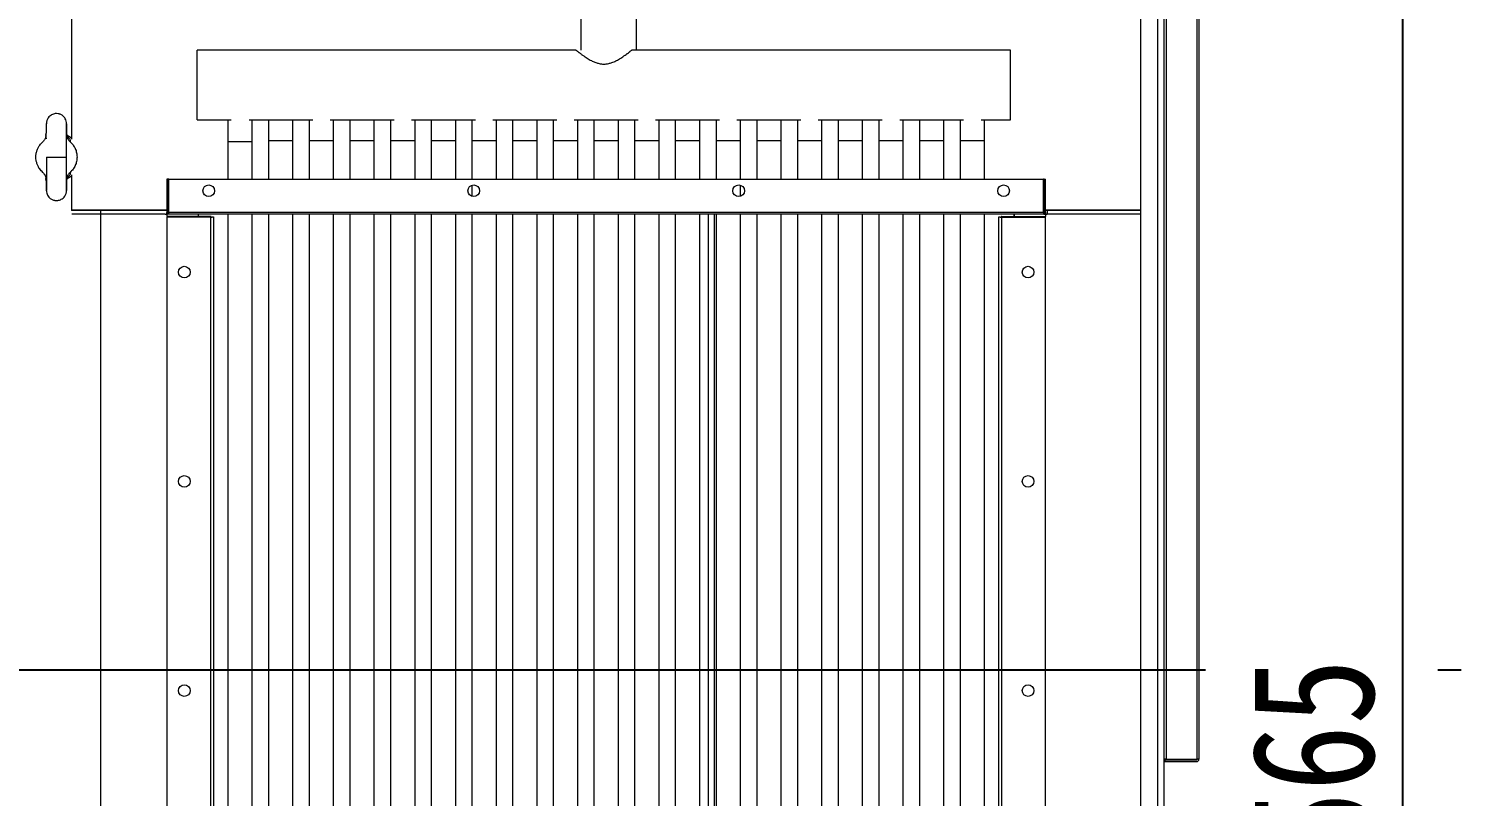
# Model space of a CAD drawing. Extents: x -2187 to 96136, y -11110 to 52208.
# Drawn here: x 43393 to 44629, y 19555 to 20215 of the extents above; entities that cross this region are included whole.
import ezdxf

# ---------------------------------------------------------------- set-up
doc = ezdxf.new("R2010")
doc.units = 0
doc.header["$LTSCALE"] = 1000
doc.header["$MEASUREMENT"] = 0
doc.linetypes.add('ACAD_ISO02W100', pattern=[15, 12, -3])
doc.linetypes.add('DOTE', pattern=[2.42, 2, -0.2, 0.02, -0.2])
doc.layers.add('DOTE', color=14, linetype='DOTE')
doc.layers.add('洗衣房设备', color=4, linetype='Continuous')
doc.styles.add('-宋体', font='', dxfattribs={"width": 0.8})
doc.styles.get('-宋体').set_extended_font_data('SimSun')
doc.dimstyles.new('50', dxfattribs={"dimscale": 30, "dimtxt": 3.5, "dimasz": 1.5, "dimexe": 0.8, "dimexo": 2, "dimgap": 0.8, "dimtad": 1, "dimdec": 0, "dimrnd": 5, "dimzin": 0, "dimdsep": 46, "dimtxsty": '-宋体', "dimblk": 'OBLIQUE', "dimcen": 0.6, "dimdle": 0.8, "dimclrd": 6, "dimclre": 6, "dimclrt": 6, "dimadec": 0, "dimazin": 0, "dimtfac": 1, "dimtdec": 0, "dimtofl": 0, "dimtmove": 2, "dimatfit": 3, "dimldrblk": 'OBLIQUE', "dimfxl": 0, "dimtolj": 1, "dimtzin": 0, "dimarcsym": 0})

# ---------------------------------------------------------------- blocks, each defined once
blk = doc.blocks.new('_OBLIQUE')
at = {"color": 0, "linetype": 'ByBlock'}
blk.add_line((-0.5, -0.5), (0.5, 0.5), dxfattribs=at)
blk = doc.blocks.new('*D111')
at = {"layer": 'Defpoints', "color": 0, "linetype": 'ACAD_ISO02W100', "ltscale": 750}
for p in [(44342.1, 20341.5), (44165.4, 18776.3), (44575.3, 18776.3)]:
    blk.add_point(p, dxfattribs=at)
at = {"layer": '洗衣房设备', "color": 6, "linetype": 'ACAD_ISO02W100', "lineweight": -2, "ltscale": 750}
for p, q in [((44575.3, 20365.5), (44575.3, 18752.3)), ((44402.1, 20341.5), (44599.3, 20341.5)), ((44225.4, 18776.3), (44599.3, 18776.3))]:
    blk.add_line(p, q, dxfattribs=at)
at = {"layer": '洗衣房设备', "color": 6, "linetype": 'ACAD_ISO02W100', "lineweight": -2, "ltscale": 750, "xscale": 45, "yscale": 45, "zscale": 45}
for p, rotation in [((44575.3, 20341.5), 90), ((44575.3, 18776.3), 270)]:
    blk.add_blockref('_OBLIQUE', p, dxfattribs=dict(at, rotation=rotation))
at = {"layer": '洗衣房设备', "color": 6, "linetype": 'ACAD_ISO02W100', "ltscale": 750, "insert": (44498.8, 19558.9), "char_height": 105, "attachment_point": 5, "rotation": 90, "style": '-宋体'}
blk.add_mtext('\\A1;1565', dxfattribs=at)

msp = doc.modelspace()

# ---------------------------------------------------------------- linework, layer by layer
at = {"color": 7, "linetype": 'Continuous', "lineweight": 15}
for p, q in [((43430.097, 20444.501), (43430.097, 20119.831)), ((44350.097, 20058.901), (44350.097, 20444.501)), ((44350.097, 20058.901), (44350.097, 20444.501)), ((44371.997, 20392.601), (44371.997, 19586.401)), ((44371.997, 20392.601), (44371.997, 19586.401)), ((44398.197, 20392.601), (44398.197, 19586.401)), ((44398.197, 20392.601), (44398.197, 19586.401)), ((44400.097, 20392.601), (44400.097, 19586.401)), ((44364.697, 18734.501), (44364.697, 20374.501)), ((44364.697, 18734.501), (44364.697, 20374.501)), ((44370.097, 18734.501), (44370.097, 20374.501)), ((44370.097, 18734.501), (44370.097, 20374.501)), ((43868.274, 20266.501), (43868.274, 20196.501)), ((43916.274, 20196.501), (43916.274, 20266.501)), ((43864.097, 20196.501), (43538.097, 20196.501)), ((43538.097, 20166.501), (43538.097, 20196.501)), ((43864.097, 20196.501), (43538.097, 20196.501)), ((44238.097, 20196.501), (43912.097, 20196.501)), ((44238.097, 20196.501), (43912.097, 20196.501)), ((44238.097, 20166.501), (44238.097, 20196.501)), ((44238.097, 20166.501), (44238.097, 20196.501)), ((43538.097, 20136.501), (43538.097, 20166.501)), ((44238.097, 20136.501), (44238.097, 20166.501)), ((44238.097, 20136.501), (44238.097, 20166.501)), ((43538.097, 20136.501), (43567.372, 20136.501)), ((43564.597, 20136.501), (43564.597, 20117.869)), ((43582.821, 20136.501), (43637.557, 20136.501)), ((43585.597, 20117.869), (43585.597, 20136.501)), ((43599.597, 20136.501), (43599.597, 20118.869)), ((43620.597, 20118.869), (43620.597, 20136.501)), ((43634.597, 20136.501), (43634.597, 20118.869)), ((43652.637, 20136.501), (43707.557, 20136.501)), ((43655.597, 20118.869), (43655.597, 20136.501)), ((43669.597, 20136.501), (43669.597, 20118.869)), ((43690.597, 20118.869), (43690.597, 20136.501)), ((43704.597, 20136.501), (43704.597, 20118.869)), ((43722.637, 20136.501), (43777.557, 20136.501)), ((43725.597, 20118.869), (43725.597, 20136.501)), ((43739.597, 20136.501), (43739.597, 20118.869)), ((43760.597, 20118.869), (43760.597, 20136.501)), ((43774.597, 20136.501), (43774.597, 20118.869)), ((43792.637, 20136.501), (43847.557, 20136.501)), ((43795.597, 20118.869), (43795.597, 20136.501)), ((43809.597, 20136.501), (43809.597, 20118.869)), ((43830.597, 20118.869), (43830.597, 20136.501)), ((43844.597, 20136.501), (43844.597, 20118.869)), ((43862.637, 20136.501), (43917.557, 20136.501)), ((43862.637, 20136.501), (43917.557, 20136.501)), ((43865.597, 20118.869), (43865.597, 20136.501)), ((43865.597, 20118.869), (43865.597, 20136.501)), ((43879.597, 20136.501), (43879.597, 20118.869)), ((43879.597, 20136.501), (43879.597, 20118.869)), ((43900.597, 20118.869), (43900.597, 20136.501)), ((43900.597, 20118.869), (43900.597, 20136.501)), ((43914.597, 20136.501), (43914.597, 20118.869)), ((43914.597, 20136.501), (43914.597, 20118.869)), ((43932.637, 20136.501), (43987.557, 20136.501)), ((43932.637, 20136.501), (43987.557, 20136.501)), ((43935.597, 20118.869), (43935.597, 20136.501)), ((43935.597, 20118.869), (43935.597, 20136.501)), ((43949.597, 20136.501), (43949.597, 20118.869)), ((43949.597, 20136.501), (43949.597, 20118.869)), ((43970.597, 20118.869), (43970.597, 20136.501)), ((43970.597, 20118.869), (43970.597, 20136.501)), ((43984.597, 20136.501), (43984.597, 20118.869)), ((43984.597, 20136.501), (43984.597, 20118.869)), ((44002.637, 20136.501), (44057.557, 20136.501)), ((44002.637, 20136.501), (44057.557, 20136.501)), ((44005.597, 20118.869), (44005.597, 20136.501)), ((44005.597, 20118.869), (44005.597, 20136.501)), ((44019.597, 20136.501), (44019.597, 20118.869)), ((44019.597, 20136.501), (44019.597, 20118.869)), ((44040.597, 20118.869), (44040.597, 20136.501)), ((44040.597, 20118.869), (44040.597, 20136.501)), ((44054.597, 20136.501), (44054.597, 20118.869)), ((44054.597, 20136.501), (44054.597, 20118.869)), ((44072.637, 20136.501), (44127.557, 20136.501)), ((44072.637, 20136.501), (44127.557, 20136.501)), ((44075.597, 20118.869), (44075.597, 20136.501)), ((44075.597, 20118.869), (44075.597, 20136.501)), ((44089.597, 20136.501), (44089.597, 20118.869)), ((44089.597, 20136.501), (44089.597, 20118.869)), ((44110.597, 20118.869), (44110.597, 20136.501)), ((44110.597, 20118.869), (44110.597, 20136.501)), ((44124.597, 20136.501), (44124.597, 20118.869)), ((44124.597, 20136.501), (44124.597, 20118.869)), ((44142.637, 20136.501), (44197.557, 20136.501)), ((44142.637, 20136.501), (44197.557, 20136.501)), ((44145.597, 20118.869), (44145.597, 20136.501)), ((44145.597, 20118.869), (44145.597, 20136.501)), ((44159.597, 20136.501), (44159.597, 20118.869)), ((44159.597, 20136.501), (44159.597, 20118.869)), ((44180.597, 20118.869), (44180.597, 20136.501)), ((44180.597, 20118.869), (44180.597, 20136.501)), ((44194.597, 20136.501), (44194.597, 20118.869)), ((44194.597, 20136.501), (44194.597, 20118.869)), ((44212.637, 20136.501), (44238.097, 20136.501)), ((44212.637, 20136.501), (44238.097, 20136.501)), ((44215.597, 20118.869), (44215.597, 20136.501)), ((44215.597, 20118.869), (44215.597, 20136.501)), ((43408.499, 20132.608), (43408.407, 20133.175)), ((43425.786, 20133.175), (43425.734, 20132.792)), ((43425.952, 20124.008), (43425.873, 20124.097)), ((43564.597, 20117.869), (43564.597, 20085.501)), ((43585.597, 20085.501), (43585.597, 20117.869)), ((43599.597, 20118.869), (43599.597, 20085.501)), ((43620.597, 20085.501), (43620.597, 20118.869)), ((43634.597, 20118.869), (43634.597, 20085.501)), ((43655.597, 20085.501), (43655.597, 20118.869)), ((43669.597, 20118.869), (43669.597, 20085.501)), ((43690.597, 20085.501), (43690.597, 20118.869)), ((43704.597, 20118.869), (43704.597, 20085.501)), ((43725.597, 20085.501), (43725.597, 20118.869)), ((43739.597, 20118.869), (43739.597, 20085.501)), ((43760.597, 20085.501), (43760.597, 20118.869)), ((43774.597, 20118.869), (43774.597, 20085.501)), ((43795.597, 20085.501), (43795.597, 20118.869)), ((43809.597, 20118.869), (43809.597, 20085.501)), ((43830.597, 20085.501), (43830.597, 20118.869)), ((43844.597, 20118.869), (43844.597, 20085.501)), ((43865.597, 20085.501), (43865.597, 20118.869)), ((43865.597, 20085.501), (43865.597, 20118.869)), ((43879.597, 20118.869), (43879.597, 20085.501)), ((43879.597, 20118.869), (43879.597, 20085.501)), ((43900.597, 20085.501), (43900.597, 20118.869)), ((43900.597, 20085.501), (43900.597, 20118.869)), ((43914.597, 20118.869), (43914.597, 20085.501)), ((43914.597, 20118.869), (43914.597, 20085.501)), ((43935.597, 20085.501), (43935.597, 20118.869)), ((43935.597, 20085.501), (43935.597, 20118.869)), ((43949.597, 20118.869), (43949.597, 20085.501)), ((43949.597, 20118.869), (43949.597, 20085.501)), ((43970.597, 20085.501), (43970.597, 20118.869)), ((43970.597, 20085.501), (43970.597, 20118.869)), ((43984.597, 20118.869), (43984.597, 20085.501)), ((43984.597, 20118.869), (43984.597, 20085.501)), ((44005.597, 20085.501), (44005.597, 20118.869)), ((44005.597, 20085.501), (44005.597, 20118.869)), ((44019.597, 20118.869), (44019.597, 20085.501)), ((44019.597, 20118.869), (44019.597, 20085.501)), ((44040.597, 20085.501), (44040.597, 20118.869)), ((44040.597, 20085.501), (44040.597, 20118.869)), ((44054.597, 20118.869), (44054.597, 20085.501)), ((44054.597, 20118.869), (44054.597, 20085.501)), ((44075.597, 20085.501), (44075.597, 20118.869)), ((44075.597, 20085.501), (44075.597, 20118.869)), ((44089.597, 20118.869), (44089.597, 20085.501)), ((44089.597, 20118.869), (44089.597, 20085.501)), ((44110.597, 20085.501), (44110.597, 20118.869)), ((44110.597, 20085.501), (44110.597, 20118.869)), ((44124.597, 20118.869), (44124.597, 20085.501)), ((44124.597, 20118.869), (44124.597, 20085.501)), ((44145.597, 20085.501), (44145.597, 20118.869)), ((44145.597, 20085.501), (44145.597, 20118.869)), ((44159.597, 20118.869), (44159.597, 20085.501)), ((44159.597, 20118.869), (44159.597, 20085.501)), ((44180.597, 20085.501), (44180.597, 20118.869)), ((44180.597, 20085.501), (44180.597, 20118.869)), ((44194.597, 20118.869), (44194.597, 20085.501)), ((44194.597, 20118.869), (44194.597, 20085.501)), ((44215.597, 20085.501), (44215.597, 20118.869)), ((44215.597, 20085.501), (44215.597, 20118.869)), ((43430.097, 20089.171), (43430.097, 20058.901)), ((43408.047, 20085.125), (43408.053, 20084.873)), ((43408.407, 20075.828), (43408.459, 20076.203)), ((43425.725, 20076.208), (43425.786, 20075.828)), ((43512.097, 20085.501), (43512.097, 20056.901)), ((43513.097, 20085.501), (43512.097, 20085.501)), ((43513.097, 20056.901), (43513.097, 20085.501)), ((43513.804, 20085.501), (43513.097, 20085.501)), ((43513.804, 20085.501), (44266.39, 20085.501)), ((43513.804, 20056.901), (43513.804, 20085.501)), ((43513.804, 20085.501), (44266.39, 20085.501)), ((43774.597, 20080.271), (43774.597, 20070.732)), ((44005.597, 20070.732), (44005.597, 20080.271)), ((44005.597, 20070.732), (44005.597, 20080.271)), ((44266.39, 20056.901), (44266.39, 20085.501)), ((44267.097, 20085.501), (44266.39, 20085.501)), ((44266.39, 20056.901), (44266.39, 20085.501)), ((44267.097, 20085.501), (44266.39, 20085.501)), ((44267.097, 20085.501), (44268.097, 20085.501)), ((44267.097, 20056.901), (44267.097, 20085.501)), ((44267.097, 20085.501), (44268.097, 20085.501)), ((44267.097, 20056.901), (44267.097, 20085.501)), ((44268.097, 20056.901), (44268.097, 20085.501)), ((44268.097, 20056.901), (44268.097, 20085.501)), ((43510.597, 20058.501), (43430.263, 20058.501)), ((43510.597, 20055.501), (43430.263, 20055.501)), ((43455.097, 20058.501), (43455.097, 19055.501)), ((43512.097, 20058.501), (43510.597, 20058.501)), ((43510.597, 20055.501), (43512.097, 20055.501)), ((43512.097, 20055.501), (43512.097, 20056.901)), ((43513.497, 20055.501), (43512.097, 20055.501)), ((43512.097, 20055.501), (43512.097, 20053.501)), ((43549.697, 20053.501), (43512.097, 20053.501)), ((43549.697, 20052.794), (43512.097, 20052.794)), ((43512.097, 20052.794), (43512.097, 19058.208)), ((43513.746, 20056.501), (43513.497, 20056.501)), ((44266.697, 20055.501), (43513.497, 20055.501)), ((44266.697, 20055.501), (43513.497, 20055.501)), ((44266.39, 20056.901), (43513.804, 20056.901)), ((44266.39, 20056.901), (43513.804, 20056.901)), ((43539.097, 20055.501), (43539.097, 20052.794)), ((43549.697, 20052.794), (43549.697, 19058.208)), ((43550.097, 20053.101), (43550.097, 20052.828)), ((43552.097, 20053.101), (43552.097, 19057.901)), ((43564.597, 20055.501), (43564.597, 19055.501)), ((43585.597, 19055.501), (43585.597, 20055.501)), ((43599.597, 20055.501), (43599.597, 19056.501)), ((43620.597, 19056.501), (43620.597, 20055.501)), ((43634.597, 20055.501), (43634.597, 19056.501)), ((43655.597, 19056.501), (43655.597, 20055.501)), ((43669.597, 20055.501), (43669.597, 19056.501)), ((43690.597, 19056.501), (43690.597, 20055.501)), ((43704.597, 20055.501), (43704.597, 19056.501)), ((43725.597, 19056.501), (43725.597, 20055.501)), ((43739.597, 20055.501), (43739.597, 19056.501)), ((43760.597, 19056.501), (43760.597, 20055.501)), ((43774.597, 20055.501), (43774.597, 19056.501)), ((43795.597, 19056.501), (43795.597, 20055.501)), ((43809.597, 20055.501), (43809.597, 19056.501)), ((43830.597, 19056.501), (43830.597, 20055.501)), ((43844.597, 20055.501), (43844.597, 19056.501)), ((43865.597, 19056.501), (43865.597, 20055.501)), ((43865.597, 19056.501), (43865.597, 20055.501)), ((43879.597, 20055.501), (43879.597, 19056.501)), ((43879.597, 20055.501), (43879.597, 19056.501)), ((43900.597, 19056.501), (43900.597, 20055.501)), ((43900.597, 19056.501), (43900.597, 20055.501)), ((43914.597, 20055.501), (43914.597, 19056.501)), ((43914.597, 20055.501), (43914.597, 19056.501)), ((43935.597, 19056.501), (43935.597, 20055.501)), ((43935.597, 19056.501), (43935.597, 20055.501)), ((43949.597, 20055.501), (43949.597, 19056.501)), ((43949.597, 20055.501), (43949.597, 19056.501)), ((43970.597, 19056.501), (43970.597, 20055.501)), ((43970.597, 19056.501), (43970.597, 20055.501)), ((43977.894, 20055.501), (43977.894, 19055.501)), ((43977.894, 20055.501), (43977.894, 19055.501)), ((43983.424, 19055.501), (43983.424, 20055.501)), ((43983.424, 19055.501), (43983.424, 20055.501)), ((43984.597, 20055.501), (43984.597, 19056.501)), ((43984.597, 20055.501), (43984.597, 19056.501)), ((44005.597, 19056.501), (44005.597, 20055.501)), ((44005.597, 19056.501), (44005.597, 20055.501)), ((44019.597, 20055.501), (44019.597, 19056.501)), ((44019.597, 20055.501), (44019.597, 19056.501)), ((44040.597, 19056.501), (44040.597, 20055.501)), ((44040.597, 19056.501), (44040.597, 20055.501)), ((44054.597, 20055.501), (44054.597, 19056.501)), ((44054.597, 20055.501), (44054.597, 19056.501)), ((44075.597, 19056.501), (44075.597, 20055.501)), ((44075.597, 19056.501), (44075.597, 20055.501)), ((44089.597, 20055.501), (44089.597, 19056.501)), ((44089.597, 20055.501), (44089.597, 19056.501)), ((44110.597, 19056.501), (44110.597, 20055.501)), ((44110.597, 19056.501), (44110.597, 20055.501)), ((44124.597, 20055.501), (44124.597, 19056.501)), ((44124.597, 20055.501), (44124.597, 19056.501)), ((44145.597, 19056.501), (44145.597, 20055.501)), ((44145.597, 19056.501), (44145.597, 20055.501)), ((44159.597, 20055.501), (44159.597, 19056.501)), ((44159.597, 20055.501), (44159.597, 19056.501)), ((44180.597, 19056.501), (44180.597, 20055.501)), ((44180.597, 19056.501), (44180.597, 20055.501)), ((44194.597, 20055.501), (44194.597, 19056.501)), ((44194.597, 20055.501), (44194.597, 19056.501)), ((44215.597, 19056.501), (44215.597, 20055.501)), ((44215.597, 19056.501), (44215.597, 20055.501)), ((44228.097, 19057.901), (44228.097, 20053.101)), ((44228.097, 19057.901), (44228.097, 20053.101)), ((44230.097, 20052.828), (44230.097, 20053.101)), ((44230.097, 20052.828), (44230.097, 20053.101)), ((44230.497, 20053.501), (44268.097, 20053.501)), ((44230.497, 20053.501), (44268.097, 20053.501)), ((44230.497, 19058.208), (44230.497, 20052.794)), ((44230.497, 20052.794), (44268.097, 20052.794)), ((44230.497, 20052.794), (44268.097, 20052.794)), ((44230.497, 19058.208), (44230.497, 20052.794)), ((44241.097, 20052.794), (44241.097, 20055.501)), ((44241.097, 20052.794), (44241.097, 20055.501)), ((44241.497, 20052.794), (44241.497, 20055.501)), ((44241.497, 20052.794), (44241.497, 20055.501)), ((44266.697, 20056.501), (44266.447, 20056.501)), ((44266.697, 20056.501), (44266.447, 20056.501)), ((44266.697, 20055.501), (44268.097, 20055.501)), ((44266.697, 20055.501), (44268.097, 20055.501)), ((44268.097, 20056.901), (44267.097, 20056.901)), ((44268.097, 20056.901), (44267.097, 20056.901)), ((44269.597, 20058.501), (44268.097, 20058.501)), ((44269.597, 20058.501), (44268.097, 20058.501)), ((44268.097, 20056.901), (44268.097, 20055.501)), ((44268.097, 20056.901), (44268.097, 20055.501)), ((44268.097, 20055.501), (44268.097, 20053.501)), ((44268.097, 20055.501), (44269.597, 20055.501)), ((44268.097, 20055.501), (44268.097, 20053.501)), ((44268.097, 20055.501), (44269.597, 20055.501)), ((44268.097, 20052.794), (44268.097, 20053.501)), ((44268.097, 20052.794), (44268.097, 20053.501)), ((44268.097, 19058.208), (44268.097, 20052.794)), ((44268.097, 19058.208), (44268.097, 20052.794)), ((44349.93, 20058.501), (44269.597, 20058.501)), ((44269.597, 20058.501), (44269.597, 20055.501)), ((44349.93, 20058.501), (44269.597, 20058.501)), ((44269.597, 20058.501), (44269.597, 20055.501)), ((44349.93, 20055.501), (44269.597, 20055.501)), ((44349.93, 20055.501), (44269.597, 20055.501)), ((44349.93, 20058.501), (44349.93, 20055.501)), ((44349.93, 20058.501), (44349.93, 20055.501)), ((44350.097, 20055.501), (44349.93, 20055.501)), ((44350.097, 20055.501), (44349.93, 20055.501)), ((44350.097, 19055.501), (44350.097, 20055.501)), ((44350.097, 19055.501), (44350.097, 20055.501)), ((44371.997, 19586.401), (44370.097, 19586.401)), ((44371.997, 19586.401), (44370.097, 19586.401)), ((44370.097, 19586.001), (44398.197, 19586.001)), ((44370.097, 19586.001), (44398.197, 19586.001)), ((44370.097, 19584.501), (44398.197, 19584.501)), ((44370.097, 19584.501), (44398.197, 19584.501)), ((44371.997, 19586.401), (44398.197, 19586.401)), ((44371.997, 19586.401), (44398.197, 19586.401)), ((44400.097, 19586.401), (44398.197, 19586.401)), ((44400.097, 19586.401), (44398.197, 19586.401))]:
    msp.add_line(p, q, dxfattribs=at)
at = {"color": 8, "linetype": 'Continuous', "lineweight": 15}
for p, q in [((43564.597, 20117.869), (43575.097, 20117.869)), ((43575.097, 20117.869), (43585.597, 20117.869)), ((43599.597, 20118.869), (43610.097, 20118.869)), ((43610.097, 20118.869), (43620.597, 20118.869)), ((43634.597, 20118.869), (43645.097, 20118.869)), ((43645.097, 20118.869), (43655.597, 20118.869)), ((43669.597, 20118.869), (43680.097, 20118.869)), ((43680.097, 20118.869), (43690.597, 20118.869)), ((43704.597, 20118.869), (43715.097, 20118.869)), ((43715.097, 20118.869), (43725.597, 20118.869)), ((43739.597, 20118.869), (43750.097, 20118.869)), ((43750.097, 20118.869), (43760.597, 20118.869)), ((43774.597, 20118.869), (43785.097, 20118.869)), ((43785.097, 20118.869), (43795.597, 20118.869)), ((43809.597, 20118.869), (43820.097, 20118.869)), ((43820.097, 20118.869), (43830.597, 20118.869)), ((43844.597, 20118.869), (43855.097, 20118.869)), ((43855.097, 20118.869), (43865.597, 20118.869)), ((43855.097, 20118.869), (43865.597, 20118.869)), ((43879.597, 20118.869), (43890.097, 20118.869)), ((43879.597, 20118.869), (43890.097, 20118.869)), ((43890.097, 20118.869), (43900.597, 20118.869)), ((43890.097, 20118.869), (43900.597, 20118.869)), ((43914.597, 20118.869), (43925.097, 20118.869)), ((43914.597, 20118.869), (43925.097, 20118.869)), ((43925.097, 20118.869), (43935.597, 20118.869)), ((43925.097, 20118.869), (43935.597, 20118.869)), ((43949.597, 20118.869), (43960.097, 20118.869)), ((43949.597, 20118.869), (43960.097, 20118.869)), ((43960.097, 20118.869), (43970.597, 20118.869)), ((43960.097, 20118.869), (43970.597, 20118.869)), ((43984.597, 20118.869), (43995.097, 20118.869)), ((43984.597, 20118.869), (43995.097, 20118.869)), ((43995.097, 20118.869), (44005.597, 20118.869)), ((43995.097, 20118.869), (44005.597, 20118.869)), ((44019.597, 20118.869), (44030.097, 20118.869)), ((44019.597, 20118.869), (44030.097, 20118.869)), ((44030.097, 20118.869), (44040.597, 20118.869)), ((44030.097, 20118.869), (44040.597, 20118.869)), ((44054.597, 20118.869), (44065.097, 20118.869)), ((44054.597, 20118.869), (44065.097, 20118.869)), ((44065.097, 20118.869), (44075.597, 20118.869)), ((44065.097, 20118.869), (44075.597, 20118.869)), ((44089.597, 20118.869), (44100.097, 20118.869)), ((44089.597, 20118.869), (44100.097, 20118.869)), ((44100.097, 20118.869), (44110.597, 20118.869)), ((44100.097, 20118.869), (44110.597, 20118.869)), ((44124.597, 20118.869), (44135.097, 20118.869)), ((44124.597, 20118.869), (44135.097, 20118.869)), ((44135.097, 20118.869), (44145.597, 20118.869)), ((44135.097, 20118.869), (44145.597, 20118.869)), ((44159.597, 20118.869), (44170.097, 20118.869)), ((44159.597, 20118.869), (44170.097, 20118.869)), ((44170.097, 20118.869), (44180.597, 20118.869)), ((44170.097, 20118.869), (44180.597, 20118.869)), ((44194.597, 20118.869), (44205.097, 20118.869)), ((44194.597, 20118.869), (44205.097, 20118.869)), ((44205.097, 20118.869), (44215.597, 20118.869)), ((44205.097, 20118.869), (44215.597, 20118.869)), ((43512.097, 20058.901), (43430.097, 20058.901)), ((43513.804, 20058.901), (43512.097, 20058.901)), ((44267.097, 20058.901), (44266.39, 20058.901)), ((44267.097, 20058.901), (44266.39, 20058.901)), ((44350.097, 20058.901), (44268.097, 20058.901)), ((44350.097, 20058.901), (44268.097, 20058.901))]:
    msp.add_line(p, q, dxfattribs=at)
at = {"color": 7, "linetype": 'Continuous', "lineweight": 15}
for centre in [(43548.097, 20075.501), (43776.097, 20075.501), (44004.097, 20075.501), (44004.097, 20075.501), (44232.097, 20075.501), (44232.097, 20075.501), (43527.097, 20005.501), (44253.097, 20005.501), (44253.097, 20005.501), (43527.097, 19825.501), (44253.097, 19825.501), (44253.097, 19825.501), (43527.097, 19645.501), (44253.097, 19645.501), (44253.097, 19645.501)]:
    msp.add_circle(centre, 5, dxfattribs=at)
for centre, radius, start, end in [((43417.097, 20104.501), 20.64, 50.961752, 63.287183), ((43417.097, 20104.501), 20.64, 296.623254, 309.038248), ((44371.997, 19586.401), 1.9, 180, 270), ((44371.997, 19586.401), 1.9, 180, 270), ((44398.197, 19586.401), 1.9, 270, 0), ((44398.197, 19586.401), 0.4, 270, 0), ((44398.197, 19586.401), 1.9, 270, 0), ((44398.197, 19586.401), 0.4, 270, 0)]:
    msp.add_arc(centre, radius, start, end, dxfattribs=at)
for points, knots in [([(43864.108, 20196.492), (43864.11, 20196.49), (43864.117, 20196.485), (43864.403, 20196.257), (43864.983, 20195.796), (43865.649, 20195.273), (43866.261, 20194.798), (43866.909, 20194.301), (43867.715, 20193.691), (43868.696, 20192.962), (43869.738, 20192.209), (43870.829, 20191.44), (43872.64, 20190.206), (43874.843, 20188.815), (43877.213, 20187.518), (43879.322, 20186.493), (43881.268, 20185.714), (43883.338, 20185.099), (43885.041, 20184.725), (43886.9, 20184.51), (43888.559, 20184.487), (43890.328, 20184.607), (43892.479, 20184.972), (43894.776, 20185.662), (43896.748, 20186.454), (43898.327, 20187.192), (43899.918, 20188.021), (43902.409, 20189.454), (43904.65, 20190.937), (43906.627, 20192.33), (43907.643, 20193.07), (43908.796, 20193.929), (43909.644, 20194.576), (43910.57, 20195.293), (43911.391, 20195.938), (43912.004, 20196.427), (43912.06, 20196.472), (43912.083, 20196.49)], [0, 0, 0, 0, 0.015471655, 0.052918883, 0.087263804, 0.112313691, 0.132533324, 0.148691369, 0.170307148, 0.197750958, 0.219863848, 0.239364947, 0.265451473, 0.325242075, 0.354581631, 0.37831383, 0.42044704, 0.436751933, 0.461505949, 0.486704568, 0.50708078, 0.523689587, 0.553323104, 0.589366955, 0.615761181, 0.637058435, 0.659578336, 0.689742762, 0.759349442, 0.782058413, 0.812482262, 0.828043846, 0.867239434, 0.883362976, 0.919459447, 0.96711428, 1, 1, 1, 1]), ([(43864.108, 20196.492), (43864.11, 20196.49), (43864.117, 20196.485), (43864.403, 20196.257), (43864.983, 20195.796), (43865.649, 20195.273), (43866.261, 20194.798), (43866.909, 20194.301), (43867.715, 20193.691), (43868.696, 20192.962), (43869.738, 20192.209), (43870.829, 20191.44), (43872.64, 20190.206), (43874.843, 20188.815), (43877.213, 20187.518), (43879.322, 20186.493), (43881.268, 20185.714), (43883.338, 20185.099), (43885.041, 20184.725), (43886.9, 20184.51), (43888.559, 20184.487), (43890.328, 20184.607), (43892.479, 20184.972), (43894.776, 20185.662), (43896.748, 20186.454), (43898.327, 20187.192), (43899.918, 20188.021), (43902.409, 20189.454), (43904.65, 20190.937), (43906.627, 20192.33), (43907.643, 20193.07), (43908.796, 20193.929), (43909.644, 20194.576), (43910.57, 20195.293), (43911.391, 20195.938), (43912.004, 20196.427), (43912.06, 20196.472), (43912.083, 20196.49)], [0, 0, 0, 0, 0.01547166, 0.05291888, 0.0872638, 0.11231369, 0.13253332, 0.14869137, 0.17030715, 0.19775096, 0.21986385, 0.23936495, 0.26545147, 0.32524207, 0.35458163, 0.37831383, 0.42044704, 0.43675193, 0.46150595, 0.48670457, 0.50708078, 0.52368959, 0.5533231, 0.58936695, 0.61576118, 0.63705844, 0.65957834, 0.68974276, 0.75934944, 0.78205841, 0.81248226, 0.82804385, 0.86723943, 0.88336298, 0.91945945, 0.96711428, 1, 1, 1, 1]), ([(43425.808, 20133.168), (43425.745, 20133.949), (43425.623, 20135.43), (43424.804, 20137.381), (43423.749, 20138.902), (43422.293, 20140.285), (43420.777, 20141.156), (43419.358, 20141.62), (43417.948, 20141.917), (43416.311, 20141.942), (43414.46, 20141.544), (43412.859, 20140.869), (43411.245, 20139.749), (43409.78, 20138.088), (43408.641, 20135.839), (43408.473, 20134.089), (43408.385, 20133.168)], [0, 0, 0, 0, 0.085495827, 0.162273051, 0.229550631, 0.288254135, 0.382433281, 0.418683907, 0.4513623, 0.539575058, 0.595125866, 0.658195153, 0.729214182, 0.809048369, 0.8994913, 1, 1, 1, 1]), ([(43408.054, 20123.884), (43407.968, 20122.946), (43407.796, 20121.068), (43406.635, 20118.981), (43405.661, 20118.021), (43405.354, 20117.718)], [0, 0, 0, 0, 0.40606661, 0.81279918, 1, 1, 1, 1]), ([(43408.047, 20123.842), (43408.046, 20123.842), (43408.043, 20123.847), (43408.049, 20123.867), (43408.054, 20123.884)], [0, 0, 0, 0, 0.12069351, 1, 1, 1, 1]), ([(43408.406, 20133.593), (43408.392, 20133.511), (43408.364, 20133.355), (43408.314, 20132.372), (43408.261, 20131.067), (43408.205, 20129.405), (43408.145, 20127.454), (43408.093, 20125.622), (43408.063, 20124.487), (43408.053, 20124.13)], [0, 0, 0, 0, 0.18642199, 0.35713848, 0.51163018, 0.64959478, 0.80824731, 0.93966262, 1, 1, 1, 1]), ([(43408.46, 20120.246), (43408.409, 20120.458), (43408.119, 20121.646), (43408.083, 20122.874), (43408.054, 20123.884)], [0, 0, 0, 0, 0.17818494, 1, 1, 1, 1]), ([(43425.796, 20104.501), (43425.791, 20105.791), (43425.78, 20108.227), (43425.766, 20111.618), (43425.754, 20114.529), (43425.743, 20117.201), (43425.735, 20119.559), (43425.728, 20121.596), (43425.724, 20123.385), (43425.72, 20125.215), (43425.718, 20127.237), (43425.72, 20129.088), (43425.726, 20130.647), (43425.738, 20131.834), (43425.755, 20132.662), (43425.774, 20132.735), (43425.783, 20132.771)], [0, 0, 0, 0, 0.08711226, 0.1644653, 0.23294256, 0.2930756, 0.36079161, 0.4146856, 0.45950665, 0.51559644, 0.58553452, 0.66974035, 0.74275285, 0.82426232, 0.91401683, 1, 1, 1, 1]), ([(43426.139, 20123.883), (43426.111, 20122.807), (43426.079, 20121.57), (43425.773, 20120.38), (43425.733, 20120.226)], [0, 0, 0, 0, 0.87003908, 1, 1, 1, 1]), ([(43426.14, 20124.123), (43426.124, 20124.726), (43426.081, 20126.34), (43426.019, 20128.437), (43425.954, 20130.47), (43425.893, 20132.072), (43425.835, 20133.298), (43425.803, 20133.492), (43425.787, 20133.593)], [0, 0, 0, 0, 0.10323851, 0.27591403, 0.42756676, 0.59908122, 0.79014648, 1, 1, 1, 1]), ([(43428.84, 20117.718), (43428.494, 20118.064), (43427.509, 20119.052), (43426.393, 20121.156), (43426.224, 20122.974), (43426.139, 20123.883)], [0, 0, 0, 0, 0.21224076, 0.60569311, 1, 1, 1, 1]), ([(43405.354, 20091.284), (43404.418, 20092.228), (43402.845, 20093.817), (43401.242, 20096.533), (43400.199, 20099.059), (43399.562, 20101.74), (43399.344, 20104.501), (43399.564, 20107.262), (43400.198, 20109.943), (43401.242, 20112.469), (43402.845, 20115.185), (43404.419, 20116.774), (43405.354, 20117.718)], [0, 0, 0, 0, 0.13310288, 0.22398067, 0.31519163, 0.40729877, 0.50000198, 0.59270974, 0.68481322, 0.77602053, 0.8668931, 1, 1, 1, 1]), ([(43426.417, 20122.152), (43426.688, 20121.933), (43427.43, 20121.333), (43428.208, 20120.365), (43428.793, 20119.376), (43429.023, 20118.587), (43429.007, 20118.053), (43428.887, 20117.813), (43428.84, 20117.718)], [0, 0, 0, 0, 0.112941171, 0.309684449, 0.50658463, 0.692303236, 0.878189839, 1, 1, 1, 1]), ([(43408.397, 20104.501), (43408.405, 20102.77), (43408.419, 20099.297), (43408.441, 20094.234), (43408.459, 20089.457), (43408.472, 20085.109), (43408.477, 20081.369), (43408.471, 20078.456), (43408.453, 20076.922), (43408.431, 20076.276), (43408.417, 20076.237), (43408.41, 20076.219)], [0, 0, 0, 0, 0.11686979, 0.23441844, 0.35366112, 0.47539447, 0.60080404, 0.7315924, 0.86825744, 0.93842541, 1, 1, 1, 1]), ([(43425.783, 20076.232), (43425.774, 20076.268), (43425.755, 20076.341), (43425.738, 20077.169), (43425.726, 20078.355), (43425.72, 20079.915), (43425.718, 20081.765), (43425.72, 20083.787), (43425.724, 20085.618), (43425.728, 20087.406), (43425.735, 20089.443), (43425.743, 20091.802), (43425.754, 20094.474), (43425.766, 20097.384), (43425.78, 20100.775), (43425.791, 20103.211), (43425.796, 20104.501)], [0, 0, 0, 0, 0.08598317, 0.17573768, 0.25724715, 0.33025965, 0.41446548, 0.48440356, 0.54049335, 0.5853144, 0.63920839, 0.7069244, 0.76705744, 0.8355347, 0.91288774, 1, 1, 1, 1]), ([(43405.354, 20091.284), (43405.699, 20090.938), (43406.685, 20089.95), (43407.801, 20087.846), (43407.97, 20086.029), (43408.054, 20085.119)], [0, 0, 0, 0, 0.212261497, 0.605703539, 1, 1, 1, 1]), ([(43408.054, 20085.119), (43408.083, 20086.196), (43408.115, 20087.433), (43408.421, 20088.623), (43408.461, 20088.777)], [0, 0, 0, 0, 0.87087887, 1, 1, 1, 1]), ([(43425.733, 20088.796), (43425.768, 20088.66), (43426.076, 20087.464), (43426.109, 20086.221), (43426.139, 20085.119)], [0, 0, 0, 0, 0.11365834, 1, 1, 1, 1]), ([(43426.139, 20085.119), (43426.225, 20086.057), (43426.398, 20087.935), (43427.558, 20090.022), (43428.533, 20090.982), (43428.84, 20091.284)], [0, 0, 0, 0, 0.40610191, 0.81286954, 1, 1, 1, 1]), ([(43428.84, 20091.284), (43428.873, 20091.222), (43429.054, 20090.884), (43428.991, 20089.978), (43428.175, 20088.381), (43426.909, 20087.319), (43426.432, 20086.918)], [0, 0, 0, 0, 0.08217598, 0.44885612, 0.79238281, 1, 1, 1, 1]), ([(43408.054, 20085.119), (43408.052, 20085.125), (43408.046, 20085.145), (43408.059, 20085.134), (43408.068, 20085.126)], [0, 0, 0, 0, 0.31725746, 1, 1, 1, 1]), ([(43408.053, 20084.873), (43408.063, 20084.515), (43408.093, 20083.381), (43408.145, 20081.548), (43408.205, 20079.598), (43408.261, 20077.935), (43408.314, 20076.63), (43408.364, 20075.647), (43408.392, 20075.491), (43408.406, 20075.41)], [0, 0, 0, 0, 0.0603393, 0.19175434, 0.35040655, 0.48837087, 0.64286225, 0.81357839, 1, 1, 1, 1]), ([(43408.385, 20075.834), (43408.449, 20075.054), (43408.57, 20073.573), (43409.389, 20071.622), (43410.444, 20070.101), (43411.9, 20068.718), (43413.416, 20067.847), (43414.835, 20067.382), (43416.245, 20067.086), (43417.882, 20067.061), (43419.733, 20067.459), (43421.334, 20068.134), (43422.949, 20069.253), (43424.413, 20070.914), (43425.552, 20073.163), (43425.72, 20074.913), (43425.808, 20075.834)], [0, 0, 0, 0, 0.08548874, 0.16227639, 0.22954521, 0.28824654, 0.38243623, 0.41869346, 0.45137004, 0.53958142, 0.59513432, 0.65819211, 0.72920617, 0.80905438, 0.89948293, 1, 1, 1, 1]), ([(43425.787, 20075.41), (43425.803, 20075.511), (43425.835, 20075.704), (43425.893, 20076.93), (43425.954, 20078.532), (43426.019, 20080.565), (43426.081, 20082.663), (43426.124, 20084.276), (43426.14, 20084.88)], [0, 0, 0, 0, 0.20985373, 0.40091917, 0.5724338, 0.72408668, 0.89676237, 1, 1, 1, 1]), ([(43426.145, 20085.158), (43426.146, 20085.159), (43426.162, 20085.173), (43426.15, 20085.145), (43426.139, 20085.119)], [0, 0, 0, 0, 0.0597837, 1, 1, 1, 1])]:
    msp.add_open_spline(points, degree=3, knots=knots, dxfattribs=at)
for points in [[(43428.84, 20117.718), (43429.719, 20116.835), (43431.478, 20115.068), (43433.338, 20111.793), (43434.515, 20108.235), (43434.908, 20104.501), (43434.515, 20100.767), (43433.338, 20097.21), (43431.478, 20093.934), (43429.719, 20092.168), (43428.84, 20091.284)], [(43430.097, 20058.901), (43430.111, 20058.849), (43430.138, 20058.744), (43430.18, 20058.612), (43430.222, 20058.519), (43430.249, 20058.507), (43430.263, 20058.501)], [(43512.097, 20056.901), (43512.118, 20056.718), (43512.16, 20056.351), (43512.484, 20055.888), (43512.946, 20055.564), (43513.313, 20055.522), (43513.497, 20055.501)], [(43513.097, 20056.901), (43513.103, 20056.849), (43513.115, 20056.744), (43513.207, 20056.612), (43513.339, 20056.519), (43513.444, 20056.507), (43513.497, 20056.501)], [(43513.497, 20055.501), (43513.522, 20055.522), (43513.573, 20055.564), (43513.65, 20055.888), (43513.727, 20056.351), (43513.778, 20056.718), (43513.804, 20056.901)], [(43513.497, 20056.501), (43513.522, 20056.507), (43513.573, 20056.519), (43513.65, 20056.612), (43513.727, 20056.744), (43513.778, 20056.849), (43513.804, 20056.901)], [(43550.097, 20053.101), (43550.091, 20053.154), (43550.079, 20053.258), (43549.986, 20053.391), (43549.854, 20053.483), (43549.749, 20053.495), (43549.697, 20053.501)], [(43549.697, 20052.794), (43550.011, 20052.82), (43550.64, 20052.871), (43551.433, 20052.948), (43551.988, 20053.024), (43552.061, 20053.076), (43552.097, 20053.101)], [(43550.097, 20053.101), (43550.091, 20053.076), (43550.079, 20053.024), (43549.986, 20052.948), (43549.854, 20052.871), (43549.749, 20052.82), (43549.697, 20052.794)], [(44228.097, 20053.101), (44228.133, 20053.076), (44228.205, 20053.024), (44228.76, 20052.948), (44229.553, 20052.871), (44230.182, 20052.82), (44230.497, 20052.794)], [(44228.097, 20053.101), (44228.133, 20053.076), (44228.205, 20053.024), (44228.76, 20052.948), (44229.553, 20052.871), (44230.182, 20052.82), (44230.497, 20052.794)], [(44230.497, 20053.501), (44230.444, 20053.495), (44230.339, 20053.483), (44230.207, 20053.391), (44230.115, 20053.258), (44230.103, 20053.154), (44230.097, 20053.101)], [(44230.497, 20053.501), (44230.444, 20053.495), (44230.339, 20053.483), (44230.207, 20053.391), (44230.115, 20053.258), (44230.103, 20053.154), (44230.097, 20053.101)], [(44230.097, 20053.101), (44230.103, 20053.076), (44230.115, 20053.024), (44230.207, 20052.948), (44230.339, 20052.871), (44230.444, 20052.82), (44230.497, 20052.794)], [(44230.097, 20053.101), (44230.103, 20053.076), (44230.115, 20053.024), (44230.207, 20052.948), (44230.339, 20052.871), (44230.444, 20052.82), (44230.497, 20052.794)], [(44266.39, 20056.901), (44266.415, 20056.718), (44266.466, 20056.351), (44266.543, 20055.888), (44266.62, 20055.564), (44266.671, 20055.522), (44266.697, 20055.501)], [(44266.39, 20056.901), (44266.415, 20056.849), (44266.466, 20056.744), (44266.543, 20056.612), (44266.62, 20056.519), (44266.671, 20056.507), (44266.697, 20056.501)], [(44266.39, 20056.901), (44266.415, 20056.718), (44266.466, 20056.351), (44266.543, 20055.888), (44266.62, 20055.564), (44266.671, 20055.522), (44266.697, 20055.501)], [(44266.39, 20056.901), (44266.415, 20056.849), (44266.466, 20056.744), (44266.543, 20056.612), (44266.62, 20056.519), (44266.671, 20056.507), (44266.697, 20056.501)], [(44266.697, 20055.501), (44266.88, 20055.522), (44267.247, 20055.564), (44267.71, 20055.888), (44268.034, 20056.351), (44268.076, 20056.718), (44268.097, 20056.901)], [(44266.697, 20056.501), (44266.749, 20056.507), (44266.854, 20056.519), (44266.986, 20056.612), (44267.079, 20056.744), (44267.091, 20056.849), (44267.097, 20056.901)], [(44266.697, 20056.501), (44266.749, 20056.507), (44266.854, 20056.519), (44266.986, 20056.612), (44267.079, 20056.744), (44267.091, 20056.849), (44267.097, 20056.901)], [(44266.697, 20055.501), (44266.88, 20055.522), (44267.247, 20055.564), (44267.71, 20055.888), (44268.034, 20056.351), (44268.076, 20056.718), (44268.097, 20056.901)], [(44349.93, 20058.501), (44349.944, 20058.507), (44349.972, 20058.519), (44350.013, 20058.612), (44350.055, 20058.744), (44350.083, 20058.849), (44350.097, 20058.901)], [(44349.93, 20058.501), (44349.944, 20058.507), (44349.972, 20058.519), (44350.013, 20058.612), (44350.055, 20058.744), (44350.083, 20058.849), (44350.097, 20058.901)]]:
    msp.add_open_spline(points, degree=3, dxfattribs=at)
at = {"color": 8, "linetype": 'Continuous', "lineweight": 15}
msp.add_open_spline([(43408.397, 20104.501), (43408.434, 20104.501), (43408.508, 20104.501), (43409.233, 20104.501), (43410.863, 20104.501), (43413.748, 20104.501), (43417.097, 20104.501), (43420.445, 20104.501), (43423.33, 20104.501), (43424.96, 20104.501), (43425.685, 20104.501), (43425.759, 20104.501), (43425.796, 20104.501)], degree=3, knots=[0, 0, 0, 0, 0.06541418, 0.13033587, 0.25538065, 0.37724423, 0.50000796, 0.6227707, 0.74462313, 0.86966891, 0.93459342, 1, 1, 1, 1], dxfattribs=at)
at = {"layer": 'DOTE'}
msp.add_line((8525.665, 19663.27), (92525.665, 19663.27), dxfattribs=at)

# ---------------------------------------------------------------- dimensions: what is measured, and where the dimension line sits
at = {"layer": '洗衣房设备', "color": 2, "linetype": 'ACAD_ISO02W100', "ltscale": 750}
dim = msp.add_linear_dim(base=(44575.339, 18776.32), p1=(44342.097, 20341.501), p2=(44165.362, 18776.32), angle=270, dimstyle='50', dxfattribs=at)
dim.commit()
dim.dimension.update_dxf_attribs({"geometry": '*D111', "text_midpoint": (44498.839, 19558.911)})

doc.saveas('drawing.dxf')
